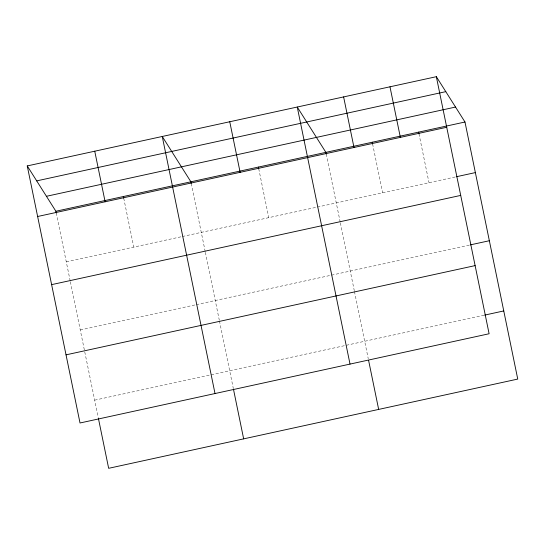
<?xml version="1.0" encoding="UTF-8"?>
<svg xmlns="http://www.w3.org/2000/svg" width="545" height="545" viewBox="0 0 545 545"><rect width="100%" height="100%" fill="white"/><g stroke="black" fill="none" stroke-linecap="round" stroke-linejoin="round"><path stroke-width="0.41" stroke-dasharray="2.73 2.04" d="M66.272 261.825L181.519 236.687M182.337 236.51L316.516 207.243M317.34 207.059L455.497 176.927M80.258 329.963L195.505 304.825M196.329 304.648L469.483 245.066M94.667 400.166L484.723 315.092M418.962 133.784L429.004 182.704M372.596 143.9L382.638 192.821M326.23 154.01L340.196 222.047M340.366 222.878L354.284 290.662M354.448 291.48L368.256 358.726M258.732 168.739L268.774 217.653M191.234 183.461L205.192 251.49M205.37 252.321L219.281 320.113M219.451 320.923L233.253 388.169M123.729 198.182L133.77 247.103M56.23 212.904L70.196 280.941M70.366 281.772L98.25 417.62"/><path stroke-width="0.82" d="M436.341 76.688L489.11 333.751L80.02 422.988L27.25 165.925L436.341 76.688L464.98 122.012L517.75 379.075L108.659 468.312L98.42 418.451M36.699 180.886L445.796 91.649M46.441 196.295L455.531 107.058M27.25 165.925L55.89 211.249L464.98 122.012M37.632 216.501L446.723 127.271M456.322 176.744L475.363 172.595M51.618 284.64L460.716 195.41M470.308 244.882L489.356 240.733M66.027 354.85L475.124 265.613M484.723 315.092L503.764 310.936M418.621 132.128L418.962 133.784M389.982 86.805L400.364 137.381M372.255 142.238L372.596 143.9M343.616 96.915L353.998 147.497M326.23 154.01L325.89 152.355L297.25 107.031L350.019 364.094M368.597 360.388L378.659 409.411M258.391 167.077L258.732 168.739M229.752 121.753L240.134 172.336M191.234 183.461L190.893 181.798L162.253 136.482L215.016 393.538M233.423 389.001L243.656 438.861M123.388 196.527L123.729 198.182M94.748 151.203L105.13 201.779M55.89 211.249L56.23 212.904"/></g></svg>
